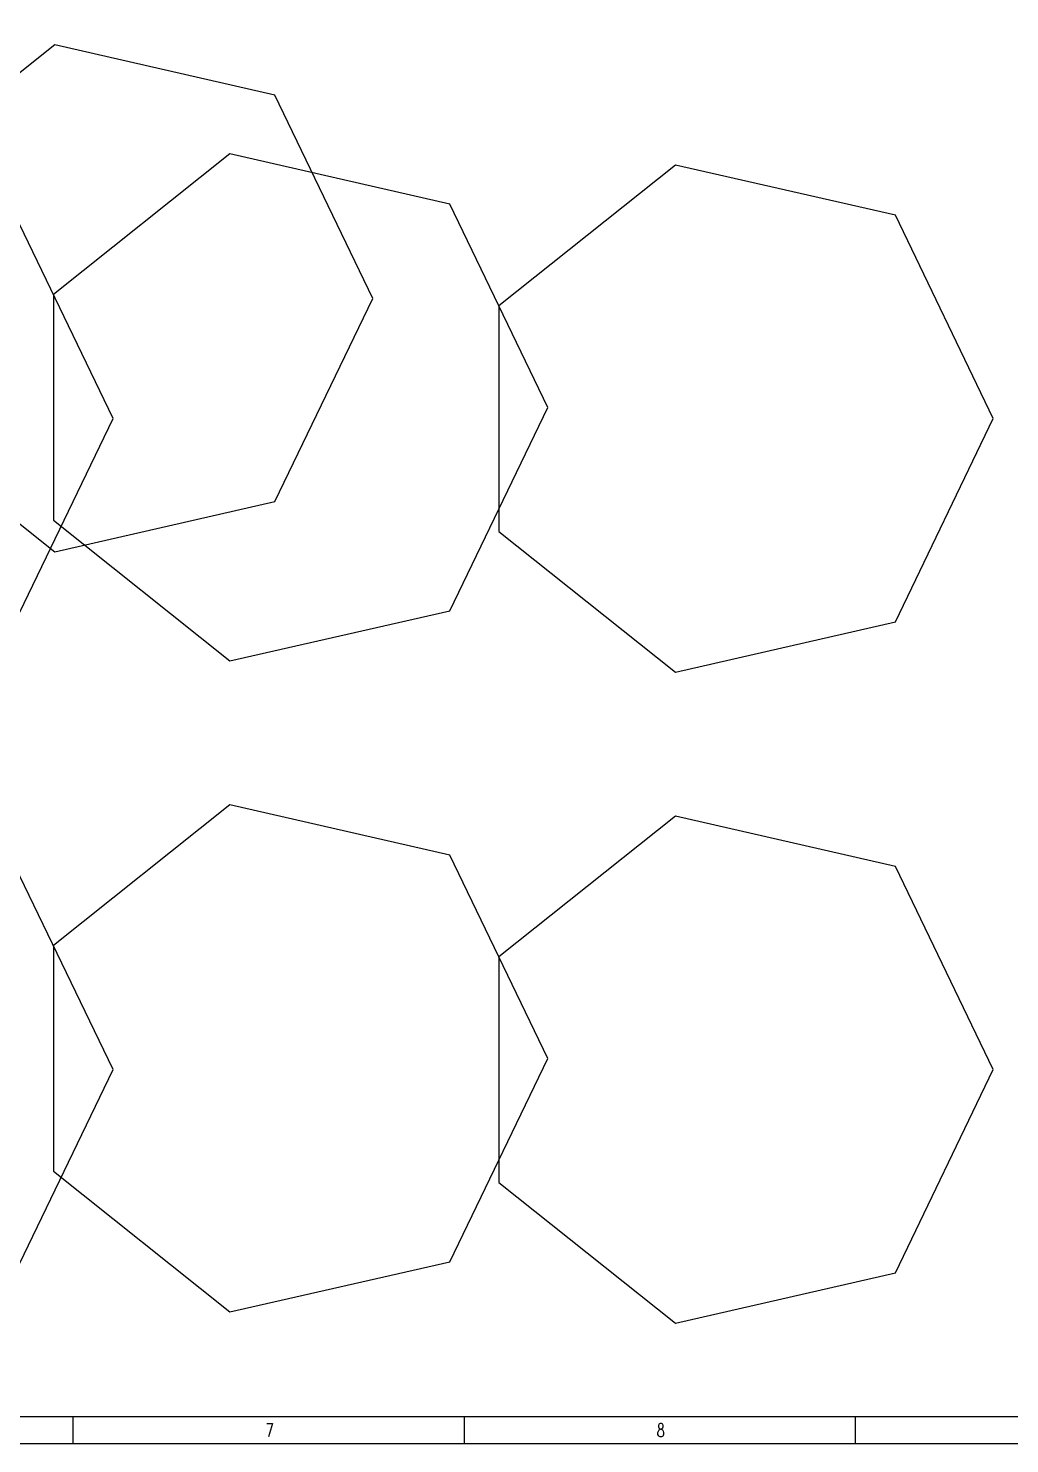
# Model space of a CAD drawing. Extents: x -383207 to 558143, y -95136 to 11777.
# Drawn here: x 278179 to 287286, y -93974 to -80836 of the extents above; entities that cross this region are included whole.
import ezdxf

# ---------------------------------------------------------------- set-up
doc = ezdxf.new("R2010")
doc.units = 0
doc.layers.get('0').update_dxf_attribs({"linetype": 'CONTINUOUS'})
doc.layers.add('B版云线202106', color=2, linetype='CONTINUOUS')
doc.styles.add('HZ', font='TXT.shx', dxfattribs={"width": 0.7, "bigfont": 'hz.shx'})

# ---------------------------------------------------------------- blocks, each defined once
blk = doc.blocks.new('tk1')
blk.add_lwpolyline([(46134, -541818), (82432, -541818), (82432, -562343), (46134, -562343)], close=True)
at = {"color": 4, "flags": 128}
for points in [[(67914, -562343), (67914, -562593)], [(71544, -562343), (71544, -562593)], [(75174, -562343), (75174, -562593)], [(82684, -562593), (45509, -562593)]]:
    blk.add_lwpolyline(points, dxfattribs=at)
at = {"color": 0, "style": 'HZ', "width": 0.7}
for s, p in [('7', (69702, -562530)), ('8', (73332, -562530))]:
    blk.add_text(s, height=125, dxfattribs=at).set_placement(p)

msp = doc.modelspace()

# ---------------------------------------------------------------- linework, layer by layer
for points in [[(256188, -72948.5), (293363, -72948.5), (293363, -93973.5), (256188, -93973.5)], [(281375.3, -83342.4), (280466.6, -81455.3), (278424.6, -80989.3), (276787, -82295.2), (276787, -84389.7), (278424.6, -85695.6), (280466.6, -85229.5)], [(278966.4, -84458.7), (278057.7, -82571.6), (276015.7, -82105.5), (274378.1, -83411.4), (274378.1, -85505.9), (276015.7, -86811.8), (278057.7, -86345.7)], [(283000.4, -84354.9), (282091.7, -82467.9), (280049.7, -82001.8), (278412.2, -83307.7), (278412.2, -85402.2), (280049.7, -86708.1), (282091.7, -86242)], [(287134.4, -84458.7), (286225.6, -82571.6), (284183.6, -82105.5), (282546.1, -83411.4), (282546.1, -85505.9), (284183.6, -86811.8), (286225.6, -86345.7)], [(278966.4, -90501.6), (278057.7, -88614.5), (276015.7, -88148.5), (274378.1, -89454.4), (274378.1, -91548.9), (276015.7, -92854.8), (278057.7, -92388.7)], [(283000.4, -90397.9), (282091.7, -88510.8), (280049.7, -88044.7), (278412.2, -89350.6), (278412.2, -91445.1), (280049.7, -92751), (282091.7, -92285)], [(287134.4, -90501.6), (286225.6, -88614.5), (284183.6, -88148.5), (282546.1, -89454.4), (282546.1, -91548.9), (284183.6, -92854.8), (286225.6, -92388.7)]]:
    msp.add_lwpolyline(points, close=True)

# ---------------------------------------------------------------- block references
at = {"layer": 'B版云线202106'}
msp.add_blockref('tk1', (210679.2, 468619.2), dxfattribs=at)

doc.saveas('drawing.dxf')
